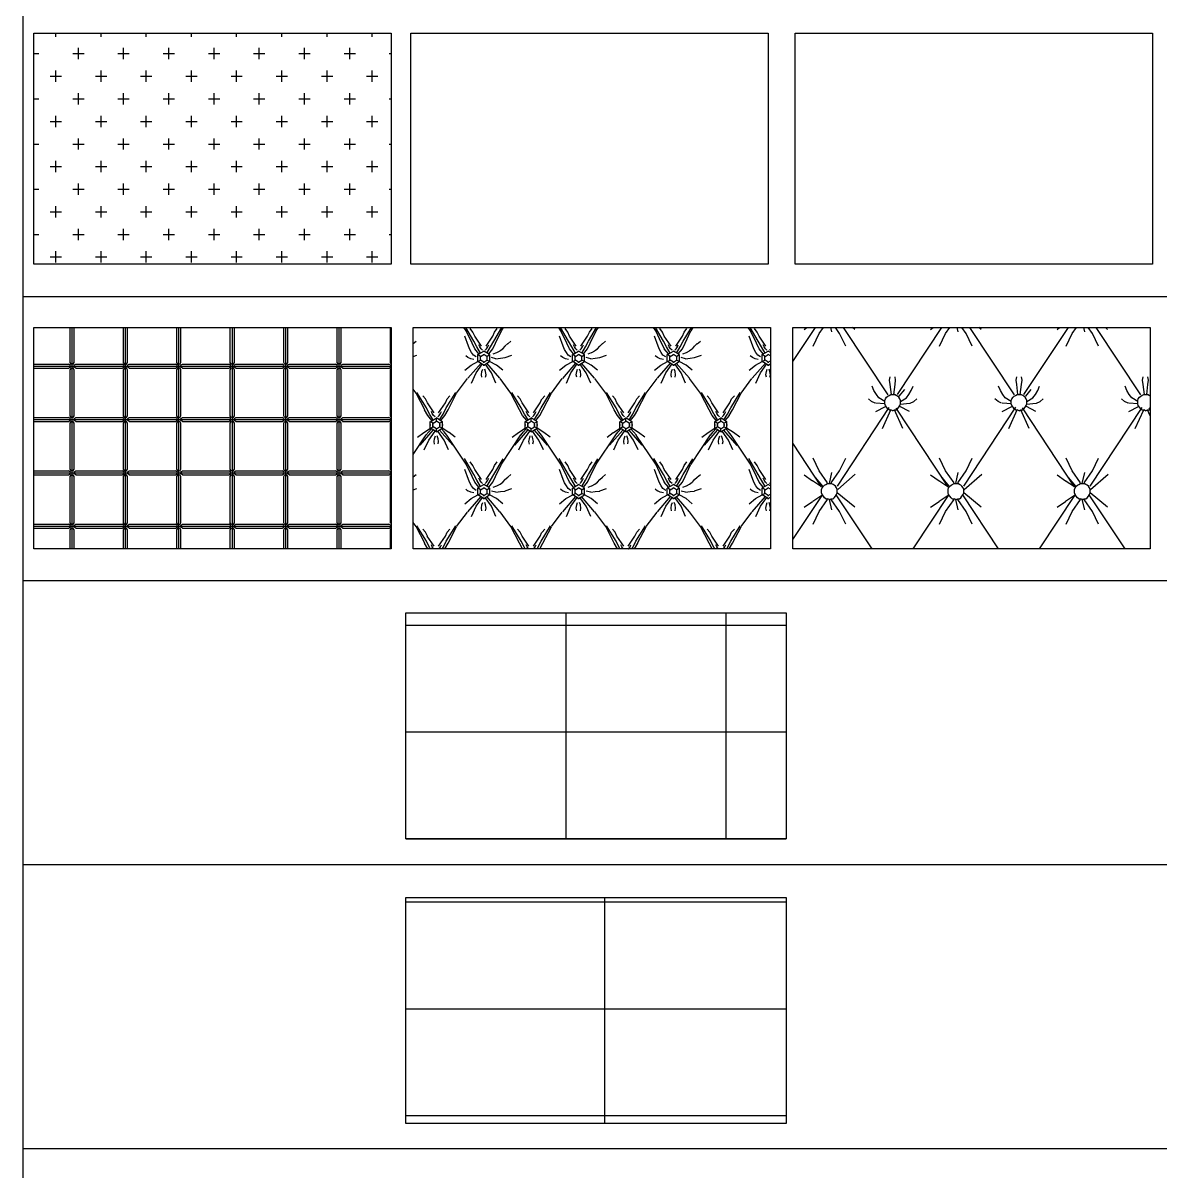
# Model space of a CAD drawing. Header units: millimetres. Extents: x -108685 to 756730, y -311791 to -113.
# Drawn here: x -44622 to -41428, y -246313 to -243086 of the extents above; entities that cross this region are included whole.
import ezdxf

# ---------------------------------------------------------------- set-up
doc = ezdxf.new("R2010")
doc.units = ezdxf.units.MM
doc.layers.add('JJ4-【节点填充】Hatch', color=250, linetype='Continuous')
doc.layers.add('XX9-【标注引线】Dim', color=44, linetype='Continuous')

msp = doc.modelspace()

# ---------------------------------------------------------------- hatches: boundary and pattern name
at = {"layer": 'JJ4-【节点填充】Hatch'}
h = msp.add_hatch(dxfattribs=at)
h.set_pattern_fill('CROSS', color=256, scale=10)
h.set_pattern_definition([(0, (-57753.66, -102901.076), (63.5, 63.5), [31.75, -95.25]), (90, (-57737.784, -102916.95), (-63.5, 63.5), [31.75, -95.25])])
h.paths.add_polyline_path([(-44591.4, -243115.2), (-43587.6, -243115.2), (-43587.6, -243764.4), (-44591.4, -243764.4)])
h = msp.add_hatch(dxfattribs=at)
h.set_pattern_fill('YPSGT-方形软包1', color=256, scale=0.5, pattern_type=2)
h.set_pattern_definition([(0, (-58724.3, -102895.36), (0, 150), [130.29062, -19.70938]), (0, (-58724.3, -102756.8), (0, 150), [130.29062, -19.70938]), (90, (-58728.43, -102891.22), (-150, 9e-15), [130.29062, -19.70938]), (32.005383, (-58729.863, -102898.933), (749.9999991, 449.9999995), [6.73856, -1408.3586]), (57.994617, (-58732.006, -102896.79), (450.0000007, 749.9999984), [6.73856, -1408.3586]), (147.994616, (-58724.148, -102756.79), (-749.999993, 450.0000098), [6.73856, -1408.3586]), (122.005383, (-58728.434, -102761.076), (-299.9999963, 449.9999979), [6.73856, -1408.3586]), (90, (-58589.87, -102891.22), (-150, 9e-15), [130.29062, -19.70938]), (147.994616, (-58588.434, -102898.933), (-449.9999927, 300.000004), [6.73856, -1408.3586]), (122.005383, (-58586.291, -102896.79), (-449.999997, 750.0000007), [6.73856, -1408.3586]), (32.005383, (-58594.148, -102756.79), (749.9999991, 449.9999995), [6.73856, -1408.3586]), (57.994617, (-58589.863, -102761.076), (450.0000007, 749.9999984), [6.73856, -1408.3586]), (90, (-58734.15, -102901.08), (-150, 9e-15), []), (0, (-58734.15, -102901.08), (0, 150), [])])
h.paths.add_polyline_path([(-44591.7, -243942.4), (-43587.9, -243942.4), (-43587.9, -244564.2), (-44591.7, -244564.2)])
h = msp.add_hatch(dxfattribs=at)
h.set_pattern_fill('YPSGT-拉钉软包', color=256, scale=5, pattern_type=2)
h.set_pattern_definition([(28.431311, (-58523.512, -102702.945), (1331.449351, 749.6867), [18.74554, -3917.81745]), (0, (-58773.3, -102694.02), (0, 374.8434), [0, -266.2899]), (90, (-58524, -102723.06), (-266.28987, 2e-14), [19.6044, -355.239]), (146.988808, (-58507.027, -102733.29), (-532.579738, 374.8433547), [19.65814, -4108.55105]), (0, (-58773.3, -102733.3), (0, 374.8434), [0, -266.2899]), (31.10171, (-58515.904, -102708.3), (1331.449352, 749.6867), [10.3665, -2166.5975]), (0, (-58773.3, -102702.94), (0, 374.8434), [0, -266.2899]), (90, (-58516.5, -102718.73), (-266.28987, 2e-14), [10.9441, -363.8992]), (148.89829, (-58507.027, -102724.364), (-532.579735, 374.843353), [10.3665, -2166.5975]), (0, (-58773.3, -102724.36), (0, 374.8434), [0, -266.2899]), (25.13678, (-58523.51, -102722.58), (532.57974, 374.84335), [8.4042, -874.0357]), (144.86113, (-58515.9, -102708.3), (-266.28987, 374.84335), [9.3038, -641.96315]), (33.011191, (-58640.172, -102545.867), (532.5797412, 374.8433504), [19.65814, -4108.55105]), (90, (-58623.2, -102536.03), (-266.28987, 2e-14), [9.8022, -365.04116]), (0, (-58623.2, -102901.08), (0, 374.8434), [0, -266.2899]), (90, (-58657.15, -102536.03), (-266.28987, 2e-14), [9.8022, -365.04116]), (0, (-58657.15, -102901.08), (0, 374.8434), [0, -266.2899]), (146.988808, (-58640.172, -102545.867), (-532.579738, 374.8433547), [19.65814, -4108.55105]), (31.10171, (-58640.17, -102536.943), (1331.449352, 749.6867), [10.3665, -2166.5975]), (90, (-58630.7, -102531.7), (-266.28987, 2e-14), [5.47206, -369.3713]), (0, (-58630.7, -102901.08), (0, 374.8434), [0, -266.2899]), (90, (-58649.65, -102531.7), (-266.28987, 2e-14), [5.47206, -369.3713]), (0, (-58649.65, -102901.08), (0, 374.8434), [0, -266.2899]), (148.89829, (-58640.17, -102536.943), (-1331.449346, 749.686711), [10.3665, -2166.5975]), (154.86322, (-58623.69, -102535.16), (-532.57974, 374.84335), [8.4042, -874.0357]), (90, (-58640.17, -102545.84), (-266.28987, 2e-14), [8.66025, -366.1831]), (25.13678, (-58656.66, -102535.16), (532.57974, 374.84335), [8.4042, -874.0357]), (130.44705, (-58618.615, -102545.867), (-266.289865, 374.843355), [11.7277, -2451.08755]), (130.44705, (-58611.007, -102554.792), (-1331.449329, 1499.373424), [11.7277, -2451.08755]), (49.357086, (-58552.677, -102770.773), (6124.66702646, 7122.02366534), [56.4578, -11799.6755]), (62.5643364, (-58607.203, -102858.237), (2130.31896644, 4123.2768607), [52.29034, -10928.68]), (53.450823, (-58583.11, -102811.828), (266.2898709, 374.8433507), [51.1041, -10680.7555]), (90, (-58623.2, -102901.08), (-266.28987, 2e-14), [9.8022, -365.04116]), (146.988808, (-58623.688, -102892.151), (-532.579738, 374.8433547), [19.65814, -4108.55105]), (33.011191, (-58656.657, -102892.151), (532.5797412, 374.8433504), [19.65814, -4108.55105]), (90, (-58657.15, -102901.08), (-266.28987, 2e-14), [9.8022, -365.04116]), (90, (-58630.7, -102901.08), (-266.28987, 2e-14), [5.47206, -369.3713]), (148.89829, (-58631.296, -102895.72), (-1331.449346, 749.686711), [10.3665, -2166.5975]), (31.10171, (-58649.05, -102895.72), (532.579738, 374.843349), [10.3665, -2166.5975]), (90, (-58649.65, -102901.08), (-266.28987, 2e-14), [5.47206, -369.3713]), (25.13678, (-58631.3, -102895.72), (532.57974, 374.84335), [8.4042, -874.0357]), (154.86322, (-58649.05, -102895.72), (-532.57974, 374.84335), [8.4042, -874.0357]), (90, (-58640.17, -102890.13), (-266.28987, 2e-14), [8.66025, -366.1831]), (61.077781, (-58616.08, -102874.302), (1065.159483, 1874.2167514), [18.35386, -3835.95735]), (51.36803, (-58627.492, -102888.58), (266.289871, 374.843351), [18.2799, -3820.49805]), (123.58704, (-58556.481, -102636.901), (-7722.40602502, 11620.14399052), [98.5642, -20599.916]), (115.922776, (-58539.997, -102670.815), (-532.5797259, 1124.5300573), [37.7085, -7881.0705]), (128.63197, (-58520.976, -102701.16), (-266.289869, 374.8433525), [18.2799, -3820.49805]), (115.34233, (-58532.39, -102686.88), (-266.28987, 749.6867), [17.7753, -1226.49515]), (119.610542, (-58515.904, -102699.375), (-266.28987, 374.843352), [20.53094, -2135.2179]), (118.922218, (-58526.048, -102681.525), (-798.869594, 1499.3734103), [18.35386, -3835.95735]), (120.826157, (-58534.924, -102665.46), (-1331.4493185, 2249.06012704), [51.9656, -10860.809]), (123.663729, (-58513.368, -102679.74), (-3728.0580896, 5622.6502742), [34.3137, -7171.569]), (125.3901, (-58537.46, -102640.47), (-3e-06, -374.84335), [13.1372, -446.66475]), (115.34233, (-58532.39, -102651.18), (-266.28987, 374.84335), [11.8502, -1232.42025]), (136.81913, (-58510.83, -102690.45), (-266.28987, 374.84335), [5.2169, -1090.3299]), (125.3901, (-58514.64, -102686.88), (-3e-06, -374.84335), [6.5686, -453.23335]), (115.34233, (-58518.44, -102681.525), (-266.28987, 374.84335), [5.9251, -1238.34535]), (38.812236, (-58560.285, -102747.57), (532.579739, 374.843349), [22.78306, -2369.4387]), (29.38215, (-58542.53, -102733.29), (798.869608, 374.843352), [21.8286, -1506.17255]), (66.058687, (-58541.265, -102783.268), (798.869613, 1874.2167525), [31.248, -3249.79445]), (54.6099, (-58528.58, -102754.7), (2e-07, 374.84335), [30.65346, -429.1485]), (100.070766, (-58512.1, -102767.203), (-266.289858, 1124.530053), [7.2516, -1515.58485]), (81.913504, (-58513.37, -102760.064), (266.28987, 1499.373402), [9.0145, -1884.02505]), (70.44488, (-58512.1, -102751.14), (266.28987, 374.84335), [7.5769, -787.9986]), (151.568688, (-58756.833, -102702.945), (-1331.4493416, 749.686716), [18.74554, -3917.81745]), (90, (-58756.34, -102723.06), (-266.28987, 2e-14), [19.6044, -355.239]), (33.011191, (-58773.317, -102733.29), (532.5797412, 374.8433504), [19.65814, -4108.55105]), (148.89829, (-58764.44, -102708.3), (-1331.449346, 749.686711), [10.3665, -2166.5975]), (90, (-58763.84, -102718.73), (-266.28987, 2e-14), [10.9441, -363.8992]), (31.10171, (-58773.317, -102724.364), (532.579738, 374.843349), [10.3665, -2166.5975]), (154.86322, (-58756.83, -102722.58), (-532.57974, 374.84335), [8.4042, -874.0357]), (35.13887, (-58764.44, -102708.3), (266.28987, 374.84335), [9.3038, -641.96315]), (49.55295, (-58669.337, -102554.792), (266.289871, 374.843351), [11.7277, -2451.08755]), (49.55295, (-58661.73, -102545.867), (266.289871, 374.843351), [11.7277, -2451.08755]), (130.642914, (-58727.6675, -102770.773), (-6124.66700186, 7122.0236865), [56.4578, -11799.6755]), (126.549176, (-58697.234, -102811.828), (-266.28986575, 374.84335433), [51.1041, -10680.7555]), (117.435663, (-58673.1415, -102858.237), (-2130.3189236, 4123.2768828), [52.29034, -10928.68]), (128.63197, (-58652.853, -102888.58), (-2130.3189515, 2623.903467), [18.2799, -3820.49805]), (118.922218, (-58664.265, -102874.302), (-798.869594, 1499.3734103), [18.35386, -3835.95735]), (56.412959, (-58723.8633, -102636.901), (7722.40622762, 11620.14385587), [98.5642, -20599.916]), (64.077223, (-58740.348, -102670.815), (532.5797414, 1124.53005), [37.7085, -7881.0705]), (64.65767, (-58747.96, -102686.88), (266.289867, 374.843352), [17.7753, -1226.49515]), (51.36803, (-58759.369, -102701.16), (2130.318965, 2623.903456), [18.2799, -3820.49805]), (61.077781, (-58754.296, -102681.525), (798.869612, 1499.3734007), [18.35386, -3835.95735]), (60.389458, (-58764.44, -102699.375), (266.28987, 374.843351), [20.53094, -2135.2179]), (59.173842, (-58745.42, -102665.46), (1331.44935353, 2249.0601063), [51.9656, -10860.809]), (56.33627, (-58766.977, -102679.74), (3728.058168, 5622.6502222), [34.3137, -7171.569]), (64.65767, (-58747.96, -102651.18), (266.28987, 749.6867), [11.8502, -1232.42025]), (54.6099, (-58742.88, -102640.47), (2e-07, 374.84335), [13.1372, -446.66475]), (64.65767, (-58761.905, -102681.525), (266.28987, 749.6867), [5.9251, -1238.34535]), (54.6099, (-58765.7, -102686.88), (2e-07, 374.84335), [6.5686, -453.23335]), (43.18087, (-58769.51, -102690.45), (266.28987, 374.84335), [5.2169, -1090.3299]), (150.61785, (-58737.81, -102733.29), (-532.579738, 374.84335), [21.8286, -1506.17255]), (141.187763, (-58720.06, -102747.57), (-532.579733, 374.843358), [22.78306, -2369.4387]), (125.3901, (-58751.76, -102754.7), (-3e-06, -374.84335), [30.65346, -429.1485]), (113.941313, (-58739.08, -102783.268), (-532.5797385, 1124.530055), [31.248, -3249.79445]), (109.55512, (-58768.24, -102751.14), (-266.28987, 374.84335), [7.5769, -787.9986]), (98.086496, (-58766.977, -102760.064), (-266.28987, 1499.373402), [9.0145, -1884.02505]), (79.929233, (-58768.245, -102767.203), (266.289866, 1124.53005), [7.2516, -1515.58485]), (63.559661, (-58621.152, -102870.732), (532.5797405, 1124.5300498), [19.9349, -4166.395]), (57.728843, (-58631.296, -102886.796), (1864.029094, 2998.7468067), [18.99956, -3970.90885]), (58.134805, (-58612.275, -102852.882), (266.2898704, 374.843351), [50.4411, -3480.4351]), (56.33627, (-58633.832, -102867.162), (266.2898709, 374.8433508), [34.3137, -7171.569]), (64.65767, (-58614.81, -102838.6), (266.28987, 749.6867), [11.8502, -1232.42025]), (49.55295, (-58609.74, -102827.892), (1331.449352, 1499.373403), [11.7277, -2451.08755]), (64.65767, (-58628.76, -102868.95), (266.289867, 374.843352), [5.9251, -1238.34535]), (54.6099, (-58632.56, -102874.3), (2e-07, 374.84335), [6.5686, -453.23335]), (43.18087, (-58636.37, -102877.87), (266.28987, 374.84335), [5.2169, -1090.3299]), (122.271157, (-58649.049, -102886.796), (-1864.0290734, 2998.7468195), [18.99956, -3970.90885]), (116.440338, (-58659.193, -102870.732), (-532.5797213, 1124.530059), [19.9349, -4166.395]), (121.865195, (-58668.07, -102852.882), (-266.2898675, 374.843353), [50.4411, -3480.4351]), (123.663729, (-58646.512, -102867.162), (-3728.0580896, 5622.6502742), [34.3137, -7171.569]), (130.44705, (-58670.605, -102827.892), (-1331.449329, 1499.373424), [11.7277, -2451.08755]), (115.34233, (-58665.53, -102838.6), (-266.28987, 374.84335), [11.8502, -1232.42025]), (136.81913, (-58643.98, -102877.87), (-266.28987, 374.84335), [5.2169, -1090.3299]), (125.3901, (-58647.78, -102874.3), (-3e-06, -374.84335), [6.5686, -453.23335]), (115.34233, (-58651.585, -102868.95), (-266.28987, 374.84335), [5.9251, -1238.34535]), (130.642914, (-58594.5225, -102583.352), (-1597.73921605, 1874.2167569), [56.4578, -11799.6755]), (146.698925, (-58604.667, -102547.652), (-3461.7682854, 2249.0601562), [22.75756, -4756.3308]), (144.86113, (-58586.91, -102560.15), (-266.28987, 374.84335), [21.7089, -629.5581]), (125.3901, (-58618.62, -102569.07), (-3e-06, -374.84335), [30.65346, -429.1485]), (115.34233, (-58605.935, -102595.85), (-266.28987, 374.84335), [29.6255, -1214.64495]), (105.863094, (-58635.1, -102565.5), (-266.289862, 1124.530052), [9.2782, -1939.139]), (100.070766, (-58633.83, -102572.64), (-266.289858, 1124.530053), [7.2516, -1515.58485]), (79.929233, (-58635.1, -102579.78), (266.289866, 1124.53005), [7.2516, -1515.58485]), (49.357086, (-58685.822, -102583.352), (1597.7392223, 1874.21675156), [56.4578, -11799.6755]), (35.13887, (-58693.43, -102560.15), (266.28987, 374.84335), [21.7089, -629.5581]), (33.301074, (-58675.678, -102547.652), (3461.7683206, 2249.060102), [22.75756, -4756.3308]), (64.65767, (-58674.41, -102595.85), (266.289867, 374.843352), [29.6255, -1214.64495]), (54.6099, (-58661.73, -102569.07), (2e-07, 374.84335), [30.65346, -429.1485]), (100.070766, (-58645.244, -102579.78), (-266.289858, 1124.530053), [7.2516, -1515.58485]), (79.929233, (-58646.51, -102572.64), (266.289866, 1124.53005), [7.2516, -1515.58485]), (74.136906, (-58645.244, -102565.5), (266.28987, 1124.53005), [9.2782, -1939.139]), (144.86113, (-58528.58, -102710.08), (-266.28987, 374.84335), [9.3038, -641.96315]), (125.3901, (-58536.2, -102704.73), (-3e-06, -374.84335), [8.7581, -451.0438]), (119.610542, (-58541.265, -102697.59), (-266.28987, 374.843352), [10.2655, -2145.48335]), (113.08573, (-58546.337, -102688.665), (-532.579722, 1124.530062), [9.7018, -2027.66935]), (109.55512, (-58550.14, -102679.74), (-266.28987, 374.84335), [30.30764, -765.2679]), (8.012603, (-58726.4, -102713.654), (2396.608832, 374.843351), [12.8055, -2676.34625]), (8.012603, (-58739.08, -102715.44), (2396.608832, 374.843351), [12.8055, -2676.34625]), (164.27648, (-58739.08, -102715.44), (-1065.159473, 374.843365), [13.1734, -1370.03475]), (20.574817, (-58713.72, -102711.87), (1065.1594824, 374.8433507), [20.3166, -4246.17335]), (48.3948, (-58720.06, -102686.88), (1065.159482, 1124.530051), [9.5486, -1995.66405]), (35.13887, (-58727.67, -102692.23), (266.28987, 374.84335), [9.3038, -641.96315]), (31.10171, (-58736.544, -102697.59), (1331.449352, 749.6867), [10.3665, -2166.5975]), (19.38763, (-58746.69, -102701.16), (798.86961, 374.84335), [10.7542, -1118.43675]), (43.18087, (-58713.72, -102679.74), (266.28987, 374.84335), [10.4338, -1085.113]), (38.812236, (-58706.11, -102672.6), (1331.449351, 1124.530052), [11.3915, -2380.83025]), (168.62986, (-58534.924, -102717.224), (-1597.73922, 374.84335), [9.054, -1892.29075]), (154.86322, (-58543.8, -102715.44), (-532.57974, 374.84335), [8.4042, -874.0357]), (139.815866, (-58551.41, -102711.87), (-798.869598, 749.686713), [8.299, -1734.49335])])
h.paths.add_polyline_path([(-43526.2, -243942.4), (-42522.4, -243942.4), (-42522.4, -244564.2), (-43526.2, -244564.2)])
h = msp.add_hatch(dxfattribs=at)
h.set_pattern_fill('YPSGT-拉钉软包2', color=256, scale=500, pattern_type=2)
h.set_pattern_definition([(56.412959, (-58862.8943, -103134.4094), (10300.84461413, 15499.999986), [262.9477, -27346.559]), (123.587041, (-58531.373, -103134.4094), (-10300.84462457, 15499.99997907), [262.9477, -27346.559]), (123.302187, (-58717.431, -103393.9332), (-13142.45673552, 20000.00012084), [264.9344, -55371.29]), (56.6978123, (-58676.8364, -103393.9332), (13142.45695479, 19999.99997675), [264.9344, -55371.29]), (90, (-58675.14, -103403.46), (-355.2015, 2e-14), [4.7619, -495.238]), (109.55512, (-58675.14, -103398.7), (-355.20154, 500), [5.0534, -1056.1573]), (125.3901, (-58676.84, -103393.93), (-2e-05, -500), [5.8412, -607.4842]), (144.86113, (-58680.22, -103389.17), (-355.20154, 500), [4.1368, -864.5821]), (144.86113, (-58683.6, -103386.8), (-355.20154, 500), [4.1368, -864.5821]), (154.86322, (-58686.99, -103384.41), (-710.40309, 499.99999), [5.6051, -1171.4731]), (0, (-58697.13, -103382.03), (0, 500), [5.0743, -350.1272]), (0, (-58702.2, -103382.03), (0, 500), [5.0743, -350.1272]), (25.13678, (-58707.28, -103384.41), (710.40308, 500), [5.6051, -1171.4731]), (35.13887, (-58710.67, -103386.8), (355.20154, 500), [4.1368, -864.5821]), (35.13887, (-58714.05, -103389.17), (355.20154, 500), [4.1368, -864.5821]), (54.6099, (-58717.43, -103393.93), (-4e-07, 500), [5.8412, -607.4842]), (70.44488, (-58719.12, -103398.7), (355.20154, 500), [5.0534, -1056.1573]), (90, (-58719.12, -103403.46), (-355.2015, 2e-14), [4.7619, -495.238]), (125.3901, (-58702.2, -103379.65), (-2e-05, -500), [40.8884, -572.4371]), (115.34233, (-58725.89, -103346.31), (-355.20154, 500), [39.5172, -1620.2034]), (146.698925, (-58719.122, -103391.552), (-4617.6199416, 3000.000052), [30.3561, -6344.4245]), (144.86113, (-58744.5, -103374.89), (-355.20154, 500), [28.9573, -839.7616]), (77.669904, (-58697.134, -103382.028), (355.2014953, 1500.000008), [31.6832, -6621.7885]), (64.65767, (-58668.38, -103346.31), (355.20152, 500.00001), [39.5172, -1620.2034]), (54.6099, (-58692.06, -103379.65), (-4e-07, 500), [40.8884, -572.4371]), (41.144191, (-58675.145, -103401.076), (7459.23233, 6500.0000077), [65.1368, -13613.5835]), (130.44705, (-58715.74, -103389.17), (-355.20156, 499.99998), [31.2869, -3253.839]), (90, (-58719.12, -102908.22), (-355.2015, 2e-14), [4.7619, -495.238]), (109.55512, (-58717.43, -102912.98), (-355.20154, 500), [5.0534, -1056.1573]), (125.3901, (-58714.05, -102917.74), (-2e-05, -500), [5.8412, -607.4842]), (125.3901, (-58710.67, -102922.5), (-2e-05, -500), [5.8412, -607.4842]), (144.86113, (-58707.28, -102924.89), (-355.20154, 500), [4.1368, -864.5821]), (0, (-58707.3, -102924.9), (0, 500), [5.0743, -350.1272]), (154.86322, (-58697.13, -102927.27), (-710.40309, 499.99999), [5.6051, -1171.4731]), (25.13678, (-58697.13, -102927.27), (710.40308, 500), [5.6051, -1171.4731]), (0, (-58692.06, -102924.9), (0, 500), [5.0743, -350.1272]), (35.13887, (-58686.99, -102924.89), (355.20154, 500), [4.1368, -864.5821]), (54.6099, (-58683.6, -102922.5), (-4e-07, 500), [5.8412, -607.4842]), (54.6099, (-58680.22, -102917.74), (-4e-07, 500), [5.8412, -607.4842]), (70.44488, (-58676.84, -102912.98), (355.20154, 500), [5.0534, -1056.1573]), (90, (-58675.14, -102908.22), (-355.2015, 2e-14), [4.7619, -495.238]), (83.247586, (-58871.35, -103132.03), (355.201526, 2500), [28.771, -2992.1838]), (81.913504, (-58867.97, -103103.46), (355.2015, 2000.000007), [12.0243, -2513.0832]), (100.070766, (-58866.28, -103091.55), (-355.201523, 1500), [9.6728, -2021.6243]), (25.13678, (-58874.73, -103177.27), (710.40308, 500), [5.6051, -1171.4731]), (0, (-58869.66, -103174.9), (0, 500), [5.0743, -350.1272]), (35.13887, (-58864.59, -103174.89), (355.20154, 500), [4.1368, -864.5821]), (54.6099, (-58861.2, -103172.5), (-4e-07, 500), [5.8412, -607.4842]), (54.6099, (-58857.82, -103167.74), (-4e-07, 500), [5.8412, -607.4842]), (70.44488, (-58854.44, -103162.98), (355.20154, 500), [5.0534, -1056.1573]), (90, (-58852.75, -103158.22), (-355.2015, 2e-14), [4.7619, -495.238]), (90, (-58852.75, -103153.46), (-355.2015, 2e-14), [4.7619, -495.238]), (109.55512, (-58852.75, -103148.7), (-355.20154, 500), [5.0534, -1056.1573]), (125.3901, (-58854.44, -103143.93), (-2e-05, -500), [5.8412, -607.4842]), (144.86113, (-58857.82, -103139.17), (-355.20154, 500), [4.1368, -864.5821]), (144.86113, (-58861.2, -103136.8), (-355.20154, 500), [4.1368, -864.5821]), (154.86322, (-58864.59, -103134.41), (-710.40309, 499.99999), [5.6051, -1171.4731]), (0, (-58874.73, -103132.03), (0, 500), [5.0743, -350.1272]), (40.18413, (-58815.534, -103151.076), (710.403064, 500.00002), [11.07, -2313.6243]), (25.13678, (-58825.68, -103155.84), (710.40308, 500), [11.2103, -1165.868]), (5.027835, (-58852.746, -103158.22), (5328.0230605, 499.999994), [27.1675, -5678.009]), (66.91427, (-58822.3, -103120.124), (355.20154, 999.999997), [12.9411, -2704.689]), (60.38946, (-58829.066, -103132.03), (355.201514, 500.000014), [13.693, -2861.84]), (54.6099, (-58835.83, -103141.55), (-4e-07, 500), [11.6824, -601.643]), (29.38215, (-58852.75, -103151.08), (1065.60461, 500.00002), [19.4113, -2018.775]), (114.32652, (-58845.98, -103227.267), (-710.403065, 1500.0000065), [57.4849, -5978.4275]), (152.1718, (-58827.374, -103179.65), (-1776.00769, 1000.000021), [30.602, -3182.6145]), (51.36803, (-58856.13, -103136.79), (355.201538, 499.999999), [24.3834, -5096.126]), (0, (-58524.6, -103132.03), (0, 500), [5.0743, -350.1272]), (25.13678, (-58529.68, -103134.41), (710.40308, 500), [5.6051, -1171.4731]), (35.13887, (-58533.06, -103136.8), (355.20154, 500), [4.1368, -864.5821]), (35.13887, (-58536.45, -103139.17), (355.20154, 500), [4.1368, -864.5821]), (54.6099, (-58539.83, -103143.93), (-4e-07, 500), [5.8412, -607.4842]), (70.44488, (-58541.52, -103148.7), (355.20154, 500), [5.0534, -1056.1573]), (90, (-58541.52, -103153.46), (-355.2015, 2e-14), [4.7619, -495.238]), (90, (-58541.52, -103158.22), (-355.2015, 2e-14), [4.7619, -495.238]), (109.55512, (-58539.83, -103162.98), (-355.20154, 500), [5.0534, -1056.1573]), (125.3901, (-58536.45, -103167.74), (-2e-05, -500), [5.8412, -607.4842]), (125.3901, (-58533.06, -103172.5), (-2e-05, -500), [5.8412, -607.4842]), (144.86113, (-58529.68, -103174.89), (-355.20154, 500), [4.1368, -864.5821]), (0, (-58529.7, -103174.9), (0, 500), [5.0743, -350.1272]), (154.86322, (-58519.53, -103177.27), (-710.40309, 499.99999), [5.6051, -1171.4731]), (139.81587, (-58578.73, -103151.076), (-1065.604637, 999.99998), [11.07, -2313.6243]), (154.86322, (-58568.58, -103155.84), (-710.40309, 499.99999), [11.2103, -1165.868]), (174.972164, (-58541.52, -103158.22), (-5328.0230556, 500.000046), [27.1675, -5678.009]), (113.08573, (-58571.97, -103120.124), (-710.40308, 1500), [12.9411, -2704.689]), (119.61054, (-58565.2, -103132.03), (-355.201538, 500), [13.693, -2861.84]), (125.3901, (-58558.44, -103141.55), (-2e-05, -500), [11.6824, -601.643]), (150.61785, (-58541.52, -103151.08), (-1065.604614, 500.00001), [19.4113, -2018.775]), (54.6099, (-58725.9, -102960.6), (-4e-07, 500), [40.8884, -572.4371]), (64.65767, (-58742.8, -102996.31), (355.20152, 500.00001), [39.5172, -1620.2034]), (33.301074, (-58744.494, -102932.028), (4617.619989, 2999.9999794), [30.3561, -6344.4245]), (35.13887, (-58768.17, -102948.7), (355.20154, 500), [28.9573, -839.7616]), (103.3223, (-58690.37, -102955.84), (-355.20153, 1000), [29.3616, -1512.1209]), (115.34233, (-58651.46, -102996.31), (-355.20154, 500), [39.5172, -1620.2034]), (125.3901, (-58668.38, -102960.6), (-2e-05, -500), [40.8884, -572.4371]), (140.471401, (-58626.093, -102948.695), (-4262.4184471, 3500.0000335), [63.5955, -13291.456]), (65.673478, (-58548.287, -103227.267), (710.4030696, 1500.000004), [57.4849, -5978.4275]), (27.8282, (-58566.893, -103179.65), (1065.604618, 500.000008), [30.602, -3182.6145]), (96.752413, (-58522.916, -103132.03), (-355.201537, 2500), [28.771, -2992.1838]), (79.92923, (-58527.99, -103091.55), (355.201495, 1500.000006), [9.6728, -2021.6243]), (98.086496, (-58526.3, -103103.46), (-355.20154, 2000), [12.0243, -2513.0832])])
h.paths.add_polyline_path([(-42459.5, -243942.4), (-41455.8, -243942.4), (-41455.8, -244564.2), (-42459.5, -244564.2)])
h = msp.add_hatch(dxfattribs=at)
h.set_pattern_fill('300乘450', color=256, scale=450, pattern_type=2)
h.set_pattern_definition([(0, (-43546.56, -245379.3), (0, 300), []), (90, (-43096.56, -245679.3), (-450, 3e-14), []), (90, (-43546.56, -245679.3), (-450, 3e-14), []), (0, (-43546.56, -245679.3), (0, 300), []), (90, (-43096.56, -245679.3), (-450, 3e-14), []), (0, (-43546.56, -245379.3), (0, 300), [])])
h.paths.add_polyline_path([(-43546.6, -244744.3), (-42477.9, -244744.3), (-42477.9, -245379.3), (-43546.6, -245379.3)])
h = msp.add_hatch(dxfattribs=at)
h.set_pattern_fill('300乘600', color=256, scale=600, pattern_type=2)
h.set_pattern_definition([(0, (-51987.72, -245257.14), (0, 300), []), (90, (-51387.7, -245557.14), (-600, 4e-14), []), (90, (-51987.7, -245557.14), (-600, 4e-14), []), (0, (-51987.72, -245557.14), (0, 300), []), (90, (-51387.7, -245557.14), (-600, 4e-14), []), (0, (-51987.72, -245257.14), (0, 300), [])])
h.paths.add_polyline_path([(-43546.6, -245544.1), (-42477.9, -245544.1), (-42477.9, -246179.1), (-43546.6, -246179.1)])

# ---------------------------------------------------------------- linework, layer by layer
for points in [[(-44591.4, -243115.2), (-43587.6, -243115.2), (-43587.6, -243764.4), (-44591.4, -243764.4)], [(-43532.4, -243115.2), (-42528.7, -243115.2), (-42528.7, -243764.4), (-43532.4, -243764.4)], [(-42453, -243115.2), (-41449.3, -243115.2), (-41449.3, -243764.4), (-42453, -243764.4)], [(-44591.7, -243942.4), (-43587.9, -243942.4), (-43587.9, -244564.2), (-44591.7, -244564.2)], [(-43526.2, -243942.4), (-42522.4, -243942.4), (-42522.4, -244564.2), (-43526.2, -244564.2)], [(-42459.5, -243942.4), (-41455.8, -243942.4), (-41455.8, -244564.2), (-42459.5, -244564.2)], [(-43546.6, -244744.3), (-42477.9, -244744.3), (-42477.9, -245379.3), (-43546.6, -245379.3)], [(-43546.6, -245544.1), (-42477.9, -245544.1), (-42477.9, -246179.1), (-43546.6, -246179.1)]]:
    msp.add_lwpolyline(points, close=True)
at = {"layer": 'XX9-【标注引线】Dim'}
for p, q in [((-44622, -225501.5), (-44622, -249441.5)), ((-44622, -243855.5), (-34231.9, -243855.5)), ((-44622, -244653.5), (-34231.9, -244653.5)), ((-44622, -245451.5), (-34231.9, -245451.5)), ((-44622, -246249.5), (-34231.9, -246249.5))]:
    msp.add_line(p, q, dxfattribs=at)

doc.saveas('drawing.dxf')
